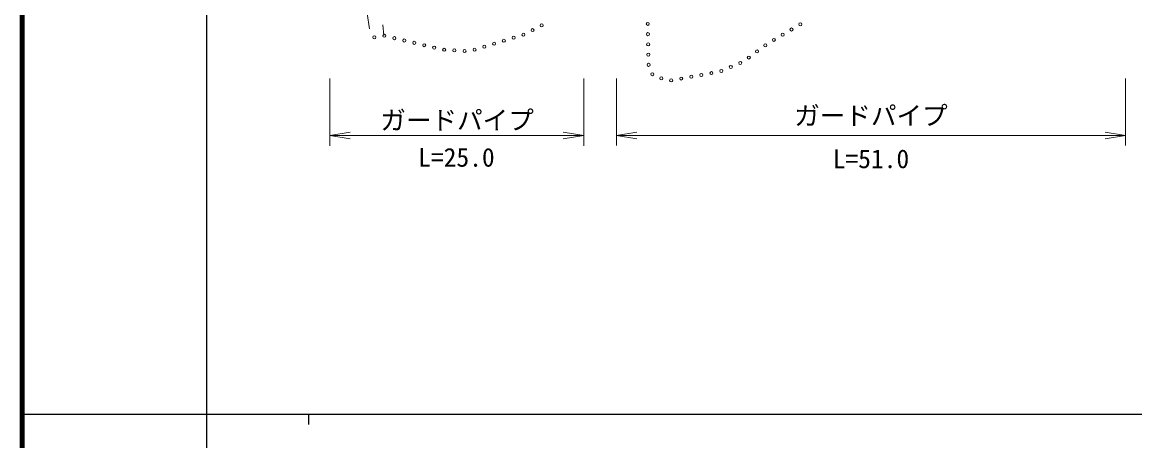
# Model space of a CAD drawing. Units: millimetres at full size, sheet at 1:1000; details may follow other scales. Extents: x 40000 to 680000, y 20000 to 380000.
# Drawn here: x 40000 to 148759, y 202409 to 243282 of the extents above; entities that cross this region are included whole.
import ezdxf
from ezdxf.enums import TextEntityAlignment as Align

# ---------------------------------------------------------------- set-up
doc = ezdxf.new("R2010")
doc.units = ezdxf.units.MM
doc.header["$LTSCALE"] = 1000
for name, color, linetype, lineweight in [('M-BMK-OTRS', 5, 'Continuous', 13), ('M-STR-HTXT', 7, 'Continuous', 13), ('M-TTL', 2, 'Continuous', 140), ('M-TTL-BAND', 7, 'Continuous', 25), ('M-WORK', 1, 'Continuous', 13)]:
    doc.layers.add(name, color=color, linetype=linetype, lineweight=lineweight)
doc.styles.add('ＭＳ ゴシック', font='')
doc.styles.get('ＭＳ ゴシック').set_extended_font_data('MS Gothic')

# ---------------------------------------------------------------- blocks, each defined once
blk = doc.blocks.new('open_arrow')
at = {"color": 0, "linetype": 'Continuous', "lineweight": -2}
blk.add_lwpolyline([(7.5, 1.25), (0, 0), (7.5, -1.25)], dxfattribs=at)

msp = doc.modelspace()

# ---------------------------------------------------------------- linework, layer by layer
at = {"layer": 'M-BMK-OTRS'}
msp.add_line((73961, 242636), (69110, 274650), dxfattribs=at)
at = {"layer": 'M-STR-HTXT'}
for p, q in [((70069, 237798), (70069, 231226)), ((94889, 237798), (94889, 231226)), ((98085, 237798), (98085, 231230)), ((147855, 237798), (147855, 231230)), ((70069, 232226), (94889, 232226)), ((98085, 232230), (147855, 232230))]:
    msp.add_line(p, q, dxfattribs=at)
at = {"layer": 'M-TTL'}
msp.add_line((40000, 380000), (40000, 20000), dxfattribs=at)
at = {"layer": 'M-TTL-BAND'}
for p, q in [((58000, 370000), (58000, 20000)), ((40000, 205000), (579000, 205000)), ((68000, 205000), (68000, 204000))]:
    msp.add_line(p, q, dxfattribs=at)
at = {"layer": 'M-WORK'}
msp.add_line((75342, 241976), (75237, 243047), dxfattribs=at)
for centre in [(89888, 242516), (90774, 242979), (101150, 243123), (115205, 242576), (116067, 243083), (74419, 241818), (75404, 241962), (76377, 241732), (77350, 241501), (87083, 241481), (88039, 241775), (88995, 242069), (101171, 242123), (113481, 241562), (114343, 242069), (78323, 241271), (79296, 241041), (80269, 240810), (81245, 240598), (82243, 240534), (83241, 240470), (84216, 240599), (85172, 240893), (86128, 241187), (101192, 241123), (111835, 240431), (112639, 241025), (101212, 240123), (101233, 239124), (110189, 239308), (111030, 239837), (101603, 238208), (106390, 238139), (107374, 238316), (108349, 238523), (109269, 238915), (102485, 237800), (103437, 237610), (104421, 237786), (105406, 237963)]:
    msp.add_circle(centre, 150, dxfattribs=at)

# ---------------------------------------------------------------- block references
at = {"layer": 'M-STR-HTXT', "xscale": 267, "yscale": 267}
for p in [(70069, 232226), (98085, 232230)]:
    msp.add_blockref('open_arrow', p, dxfattribs=at)
at = {"layer": 'M-STR-HTXT', "xscale": 267, "yscale": 267, "rotation": 180}
for p in [(94889, 232226), (147855, 232230)]:
    msp.add_blockref('open_arrow', p, dxfattribs=at)

# ---------------------------------------------------------------- texts
at = {"layer": 'M-STR-HTXT', "style": 'ＭＳ ゴシック'}
for p in [(122968, 234164), (82507, 233717)]:
    msp.add_text('ガードパイプ', height=1833, dxfattribs=at).set_placement(p, align=Align.MIDDLE_CENTER)
for s, p in [('L=25.0', (82445, 228624)), ('L=51.0', (122968, 228480))]:
    msp.add_text(s, height=1833, dxfattribs=at).set_placement(p, align=Align.BOTTOM_CENTER)

doc.saveas('drawing.dxf')
